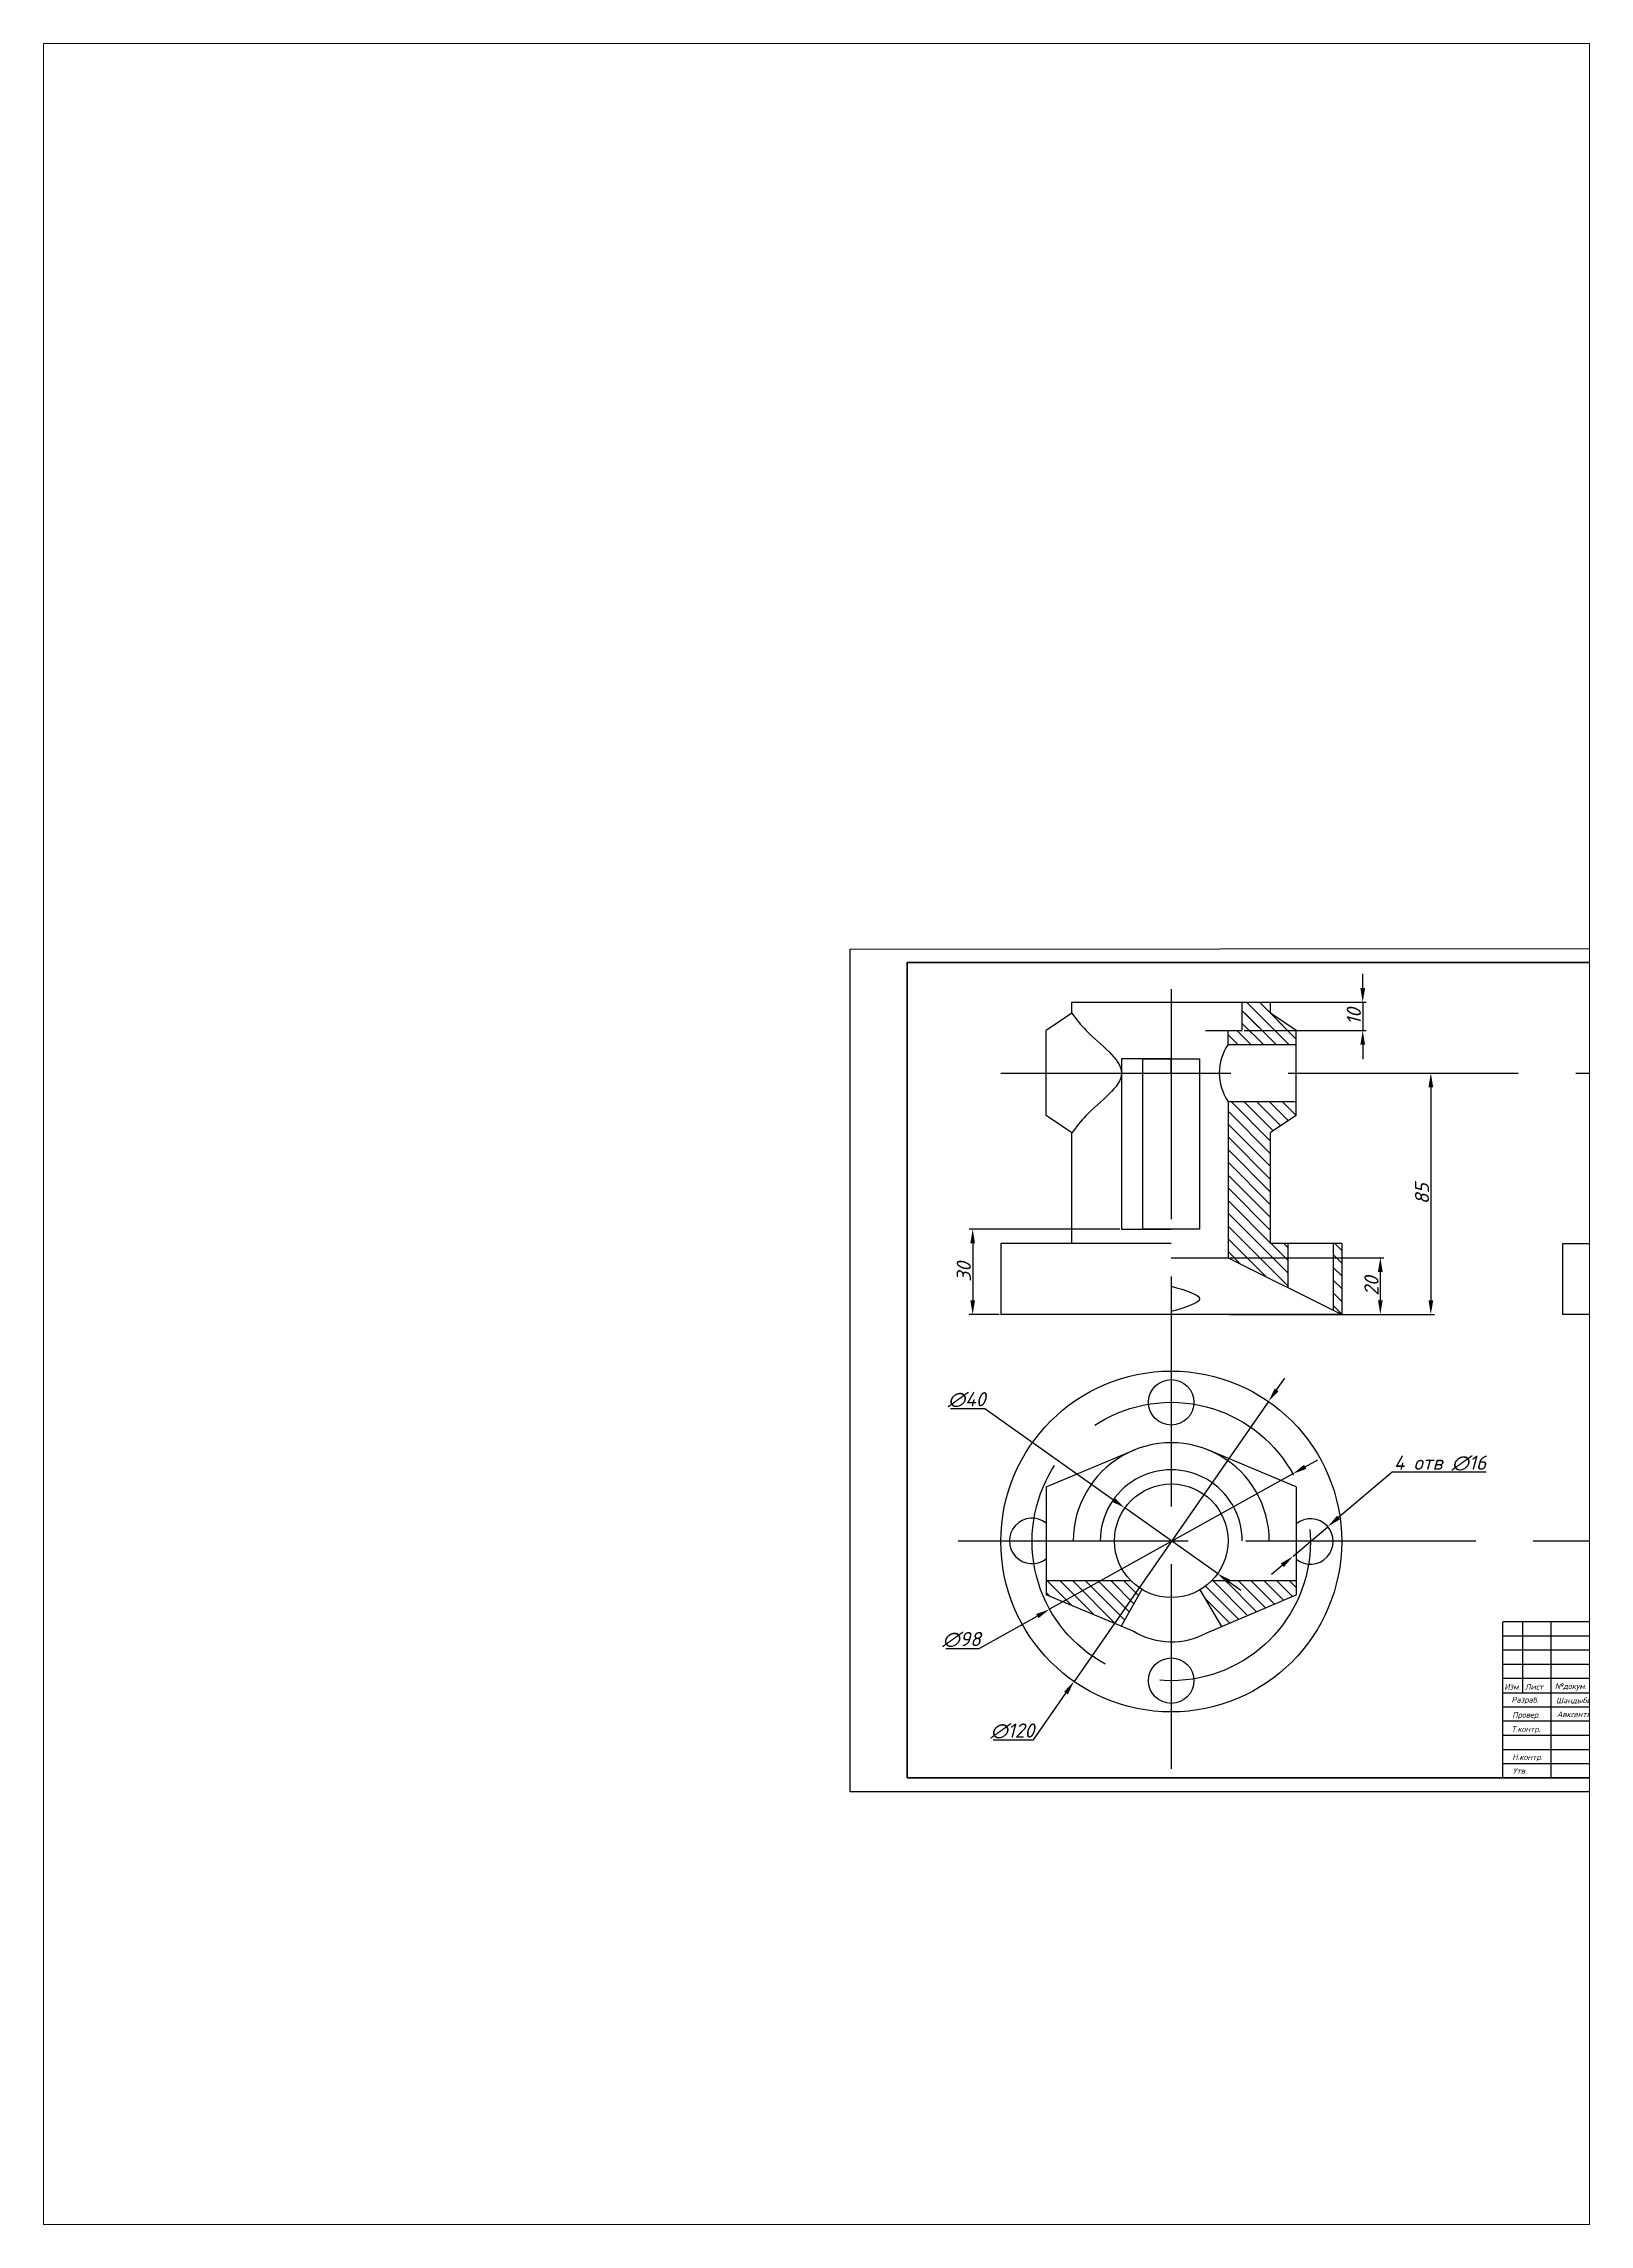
# Paper-space layout 'Лист2' of a CAD drawing. Header units: millimetres. Extents: x 0 to 209, y 0 to 296.
# The model-space entities are those that its viewports show. They can reach past a viewport. Long polylines and large blocks are cut down to what shows.
import ezdxf

# ---------------------------------------------------------------- set-up
doc = ezdxf.new("R2010")
doc.units = ezdxf.units.MM
doc.linetypes.add('ACAD_ISO02W100', pattern=[15, 12, -3])
for name, color, linetype in [('Вспомогат', 7, 'Continuous'), ('Рамка', 7, 'Continuous'), ('Текст', 7, 'Continuous')]:
    doc.layers.add(name, color=color, linetype=linetype)
doc.styles.get("Standard").update_dxf_attribs({"font": 'isocpeui.ttf'})
doc.dimstyles.new('ISO-25', dxfattribs={"dimtxt": 5, "dimasz": 5, "dimexe": 1.25, "dimexo": 0.625, "dimtad": 1, "dimtoh": 1, "dimdec": 0, "dimtxsty": 'Standard', "dimcen": 0, "dimadec": 0, "dimazin": 0, "dimtfac": 1, "dimtdec": 0, "dimtmove": 0, "dimatfit": 3, "dimfxl": 1, "dimarcsym": 0})

# ---------------------------------------------------------------- blocks, each defined once
blk = doc.blocks.new('*D53')
at = {"layer": 'Defpoints', "color": 0, "lineweight": 30, "transparency": 16777216}
for p in [(138.03, 278.01), (138.03, 268.04), (180.44, 268.04)]:
    blk.add_point(p, dxfattribs=at)
at = {"layer": 'Вспомогат', "color": 0, "lineweight": -2, "transparency": 16777216}
for p, q in [((180.44, 283.01), (180.44, 288.01)), ((138.65, 278.01), (181.69, 278.01)), ((180.44, 278.01), (180.44, 268.04)), ((138.65, 268.04), (181.69, 268.04)), ((180.44, 263.04), (180.44, 258.04))]:
    blk.add_line(p, q, dxfattribs=at)
at = {"layer": 'Вспомогат', "color": 0, "lineweight": 30, "transparency": 16777216}
for points in [[(179.61, 283.01), (181.28, 283.01), (180.44, 278.01)], [(179.61, 263.04), (181.28, 263.04), (180.44, 268.04)]]:
    blk.add_solid(points, dxfattribs=at)
at = {"layer": 'Вспомогат', "color": 0, "lineweight": 30, "transparency": 16777216, "insert": (177.32, 273.02), "char_height": 5, "attachment_point": 5, "rotation": 90}
blk.add_mtext('10', dxfattribs=at)
blk = doc.blocks.new('*D54')
at = {"layer": 'Defpoints', "color": 0, "lineweight": 30, "transparency": 16777216}
for p in [(157, 253.11), (173.03, 168.11), (204.42, 168.11)]:
    blk.add_point(p, dxfattribs=at)
at = {"layer": 'Вспомогат', "color": 0, "lineweight": -2, "transparency": 16777216}
for p, q in [((157.63, 253.11), (205.67, 253.11)), ((204.42, 248.11), (204.42, 173.11)), ((173.65, 168.11), (205.67, 168.11))]:
    blk.add_line(p, q, dxfattribs=at)
at = {"layer": 'Вспомогат', "color": 0, "lineweight": 30, "transparency": 16777216}
for points in [[(203.59, 248.11), (205.26, 248.11), (204.42, 253.11)], [(203.59, 173.11), (205.26, 173.11), (204.42, 168.11)]]:
    blk.add_solid(points, dxfattribs=at)
at = {"layer": 'Вспомогат', "color": 0, "lineweight": 30, "transparency": 16777216, "insert": (201.3, 210.61), "char_height": 5, "attachment_point": 5, "rotation": 90}
blk.add_mtext('85', dxfattribs=at)
blk = doc.blocks.new('*D55')
at = {"layer": 'Defpoints', "color": 0, "lineweight": 30, "transparency": 16777216}
for p in [(133.03, 188.11), (133.03, 168.11), (186.64, 168.11)]:
    blk.add_point(p, dxfattribs=at)
at = {"layer": 'Вспомогат', "color": 0, "lineweight": -2, "transparency": 16777216}
for p, q in [((133.65, 188.11), (187.89, 188.11)), ((186.64, 183.11), (186.64, 173.11)), ((133.65, 168.11), (187.89, 168.11))]:
    blk.add_line(p, q, dxfattribs=at)
at = {"layer": 'Вспомогат', "color": 0, "lineweight": 30, "transparency": 16777216}
for points in [[(185.81, 183.11), (187.47, 183.11), (186.64, 188.11)], [(185.81, 173.11), (187.47, 173.11), (186.64, 168.11)]]:
    blk.add_solid(points, dxfattribs=at)
at = {"layer": 'Вспомогат', "color": 0, "lineweight": 30, "transparency": 16777216, "insert": (183.52, 178.11), "char_height": 5, "attachment_point": 5, "rotation": 90}
blk.add_mtext('20', dxfattribs=at)
blk = doc.blocks.new('*D56')
at = {"layer": 'Defpoints', "color": 0, "lineweight": 30, "transparency": 16777216}
for p in [(95.53, 198.11), (43.12, 168.11), (53.03, 168.11)]:
    blk.add_point(p, dxfattribs=at)
at = {"layer": 'Вспомогат', "color": 0, "lineweight": -2, "transparency": 16777216}
for p, q in [((94.9, 198.11), (41.87, 198.11)), ((43.12, 193.11), (43.12, 173.11)), ((52.4, 168.11), (41.87, 168.11))]:
    blk.add_line(p, q, dxfattribs=at)
at = {"layer": 'Вспомогат', "color": 0, "lineweight": 30, "transparency": 16777216}
for points in [[(42.28, 193.11), (43.95, 193.11), (43.12, 198.11)], [(42.28, 173.11), (43.95, 173.11), (43.12, 168.11)]]:
    blk.add_solid(points, dxfattribs=at)
at = {"layer": 'Вспомогат', "color": 0, "lineweight": 30, "transparency": 16777216, "insert": (39.99, 183.11), "char_height": 5, "attachment_point": 5, "rotation": 90}
blk.add_mtext('30', dxfattribs=at)
blk = doc.blocks.new('*D57')
at = {"layer": 'Defpoints', "color": 0, "lineweight": 30, "transparency": 16777216}
for p in [(96.72, 100.01), (129.34, 76.87)]:
    blk.add_point(p, dxfattribs=at)
at = {"layer": 'Вспомогат', "color": 0, "lineweight": -2, "transparency": 16777216}
for p, q in [((35.26, 135), (47.39, 135)), ((47.39, 135), (92.64, 102.9)), ((129.34, 76.87), (96.72, 100.01)), ((133.42, 73.97), (137.5, 71.08))]:
    blk.add_line(p, q, dxfattribs=at)
at = {"layer": 'Вспомогат', "color": 0, "lineweight": 30, "transparency": 16777216}
for points in [[(93.12, 103.58), (92.16, 102.22), (96.72, 100.01)], [(133.9, 74.65), (132.94, 73.29), (129.34, 76.87)]]:
    blk.add_solid(points, dxfattribs=at)
at = {"layer": 'Вспомогат', "color": 0, "lineweight": 30, "transparency": 16777216, "insert": (41.01, 138.12), "char_height": 5, "attachment_point": 5}
blk.add_mtext('∅40', dxfattribs=at)
blk = doc.blocks.new('*D58')
at = {"layer": 'Defpoints', "color": 0, "lineweight": 30, "transparency": 16777216}
for p in [(155.84, 112.03), (70.22, 64.35)]:
    blk.add_point(p, dxfattribs=at)
at = {"layer": 'Вспомогат', "color": 0, "lineweight": -2, "transparency": 16777216}
for p, q in [((160.21, 114.47), (164.58, 116.9)), ((155.84, 112.03), (70.22, 64.35)), ((45.42, 50.54), (65.85, 61.92)), ((33.62, 50.54), (45.42, 50.54))]:
    blk.add_line(p, q, dxfattribs=at)
at = {"layer": 'Вспомогат', "color": 0, "lineweight": 30, "transparency": 16777216}
for points in [[(159.8, 115.19), (160.61, 113.74), (155.84, 112.03)], [(65.44, 62.65), (66.26, 61.19), (70.22, 64.35)]]:
    blk.add_solid(points, dxfattribs=at)
at = {"layer": 'Вспомогат', "color": 0, "lineweight": 30, "transparency": 16777216, "insert": (39.21, 53.67), "char_height": 5, "attachment_point": 5}
blk.add_mtext('∅98', dxfattribs=at)
blk = doc.blocks.new('*D59')
at = {"layer": 'Defpoints', "color": 0, "lineweight": 30, "transparency": 16777216}
for p in [(147.26, 137.47), (78.79, 38.92)]:
    blk.add_point(p, dxfattribs=at)
at = {"layer": 'Вспомогат', "color": 0, "lineweight": -2, "transparency": 16777216}
for p, q in [((150.12, 141.57), (152.97, 145.68)), ((147.26, 137.47), (78.79, 38.92)), ((64.5, 18.34), (75.94, 34.81)), ((50.29, 18.34), (64.5, 18.34))]:
    blk.add_line(p, q, dxfattribs=at)
at = {"layer": 'Вспомогат', "color": 0, "lineweight": 30, "transparency": 16777216}
for points in [[(149.43, 142.05), (150.8, 141.1), (147.26, 137.47)], [(75.26, 35.29), (76.62, 34.34), (78.79, 38.92)]]:
    blk.add_solid(points, dxfattribs=at)
at = {"layer": 'Вспомогат', "color": 0, "lineweight": 30, "transparency": 16777216, "insert": (57.08, 21.47), "char_height": 5, "attachment_point": 5}
blk.add_mtext('∅120', dxfattribs=at)
blk = doc.blocks.new('*D60')
at = {"layer": 'Defpoints', "color": 0, "lineweight": 30, "transparency": 16777216}
for p in [(168.12, 93.39), (155.93, 83.03)]:
    blk.add_point(p, dxfattribs=at)
at = {"layer": 'Вспомогат', "color": 0, "lineweight": -2, "transparency": 16777216}
for p, q in [((190.79, 112.65), (171.94, 96.63)), ((223.91, 112.65), (190.79, 112.65)), ((155.93, 83.03), (168.12, 93.39)), ((152.12, 79.79), (148.31, 76.56))]:
    blk.add_line(p, q, dxfattribs=at)
at = {"layer": 'Вспомогат', "color": 0, "lineweight": 30, "transparency": 16777216}
for points in [[(171.4, 97.26), (172.47, 95.99), (168.12, 93.39)], [(151.58, 80.43), (152.66, 79.16), (155.93, 83.03)]]:
    blk.add_solid(points, dxfattribs=at)
at = {"layer": 'Вспомогат', "color": 0, "lineweight": 30, "transparency": 16777216, "insert": (207.66, 115.78), "char_height": 5, "attachment_point": 5}
blk.add_mtext('4 отв ∅16', dxfattribs=at)

msp = doc.modelspace()

# ---------------------------------------------------------------- hatches: boundary and pattern name
at = {"layer": 'Вспомогат', "lineweight": 30}
h = msp.add_hatch(dxfattribs=at)
h.set_pattern_fill('ANSI31', color=256, angle=90)
h.paths.add_polyline_path([(138.03, 278.01), (138.03, 268.04), (133.03, 268.04), (133.03, 263.11), (157, 263.11), (157, 268.11), (148.03, 274.14), (148.03, 278.01)])
h = msp.add_hatch(dxfattribs=at)
h.set_pattern_fill('ANSI31', color=256, angle=90)
h.paths.add_polyline_path([(138.03, 274.14), (138.03, 268.04), (133.03, 268.04), (133.03, 263.11), (157, 263.11), (157, 268.11), (148.03, 274.14)])
h.paths.add_polyline_path([(133.03, 188.11), (154.03, 177.61), (154.03, 193.04), (148.03, 193.04), (148.03, 232.12), (157, 238.11), (157, 243.11), (133.03, 243.11)])
h = msp.add_hatch(dxfattribs=at)
h.set_pattern_fill('ANSI31', color=256, angle=90)
h.paths.add_polyline_path([(173.03, 193.04), (170.03, 193.04), (170.03, 169.61), (173.03, 168.11)])
h = msp.add_hatch(dxfattribs=at)
h.set_pattern_fill('ANSI31', color=256, angle=90)
h.set_pattern_definition([(135, (91.4576, 70.1922), (-2.24506, -2.24506), [])])
h.paths.add_polyline_path([(102.7, 71.31, -0.06329), (98.75, 74.44), (69, 74.44), (69, 69.44), (95.37, 58.42)])
h = msp.add_hatch(dxfattribs=at)
h.set_pattern_fill('ANSI31', color=256, angle=90)
h.paths.add_polyline_path([(157, 74.44), (127.31, 74.44, -0.066441), (123.14, 71.18), (130.72, 58.24), (157, 69.4)])

# ---------------------------------------------------------------- linework, layer by layer
for p, q in [((78.03, 278.01), (148.03, 278.01)), ((78.03, 274.14), (78.03, 278.01)), ((138.03, 268.04), (138.03, 278.01)), ((148.03, 274.14), (148.03, 278.01)), ((78.03, 274.14), (69, 268.11)), ((157, 268.11), (148.03, 274.14)), ((69, 238.11), (69, 268.11)), ((125.03, 268.04), (138.03, 268.04)), ((133.03, 263.11), (133.03, 268.04)), ((133.03, 263.11), (157, 263.11)), ((157, 238.11), (157, 268.11)), ((113.03, 258.11), (95.53, 258.11)), ((95.53, 258.11), (95.53, 252.11)), ((103.03, 198.11), (103.03, 258.11)), ((103.03, 258.11), (113.03, 258.11)), ((113.03, 253.11), (113.03, 258.11)), ((113.03, 258.11), (123.03, 258.11)), ((123.03, 258.11), (123.03, 198.11)), ((95.53, 252.11), (95.53, 198.11)), ((78.03, 232.04), (69, 238.11)), ((133.03, 243.11), (133.03, 188.11)), ((133.03, 243.11), (157, 243.11)), ((157, 238.11), (148.03, 232.12)), ((78.03, 193.04), (78.03, 232.04)), ((148.03, 193.04), (148.03, 232.12)), ((53.03, 193.14), (53.03, 168.11)), ((113.03, 193.04), (53.03, 193.04)), ((95.53, 198.11), (113.03, 198.11)), ((113.03, 198.11), (103.03, 198.11)), ((123.03, 198.11), (113.03, 198.11)), ((173.03, 193.04), (148.03, 193.04)), ((154.03, 193.04), (154.03, 177.61)), ((170.03, 193.04), (170.03, 169.61)), ((173.03, 193.04), (173.03, 168.11)), ((370.81, 193.01), (250.81, 193.01)), ((250.81, 193.01), (250.81, 168.11)), ((113.03, 188.11), (133.03, 188.11)), ((133.03, 188.11), (173.03, 168.11)), ((173.03, 168.11), (53.03, 168.11)), ((370.81, 168.11), (250.81, 168.11)), ((69, 107.44), (100.41, 120.58)), ((157, 107.4), (125.67, 120.54)), ((69, 107.44), (69, 69.44)), ((157, 107.4), (157, 69.4)), ((69, 74.44), (98.75, 74.44)), ((100.43, 56.3), (69, 69.44)), ((102.7, 71.31), (95.37, 58.42)), ((123.14, 71.18), (130.73, 58.22)), ((125.61, 56.07), (157, 69.4)), ((127.31, 74.44), (157.06, 74.44)), ((125.61, 56.07), (125.61, 56.07))]:
    msp.add_line(p, q, dxfattribs=at)
at = {"layer": 'Вспомогат', "linetype": 'ACAD_ISO02W100', "lineweight": 30}
for p, q in [((113.03, 282.66), (113.03, 8.19)), ((53.03, 253.11), (394.28, 253.11)), ((38.05, 88.44), (304.37, 88.44))]:
    msp.add_line(p, q, dxfattribs=at)
at = {"layer": 'Вспомогат', "lineweight": 30}
for centre, radius in [((113.03, 88.19), 60), ((113.03, 137.19), 8), ((113.03, 88.44), 20), ((113.03, 39.19), 8)]:
    msp.add_circle(centre, radius, dxfattribs=at)
at = {"layer": 'Вспомогат', "linetype": 'ACAD_ISO02W100', "lineweight": 30}
msp.add_circle((113.03, 88.19), 49, dxfattribs=at)
at = {"layer": 'Вспомогат', "lineweight": 30}
for centre, radius, start, end in [((147.62, 253.11), 17.69, 145.57863, 214.42138), ((113.03, 88.44), 34.5, 0.00076, 180.00076), ((113.03, 88.44), 25, 0.00076, 180.00076), ((113.03, 88.44), 25, 0.00076, 180.00076), ((64.03, 88.39), 8, 51.58382, 308.41618), ((162.03, 88.21), 8, 231.05446, 128.94554), ((113.12, 78.94), 26.06, 238.95968, 298.64303)]:
    msp.add_arc(centre, radius, start, end, dxfattribs=at)
for points in [[(78.03, 274.14), (83.03, 268.11), (95.53, 253.11), (83.03, 238.11), (78.03, 232.04)], [(113.03, 178.11), (123.03, 173.61), (113.03, 169.11)]]:
    msp.add_spline(points, degree=3, dxfattribs=at)
at = {"layer": 'Рамка'}
for p, q in [((-0.01, 296.69), (419.7, 297.18)), ((0.02, 0.02), (-0.01, 296.69)), ((419.98, 0.04), (0.02, 0.04))]:
    msp.add_line(p, q, dxfattribs=at)
at = {"layer": 'Рамка', "lineweight": 30}
for p, q in [((229.64, 59.9), (229.64, 5)), ((229.64, 55), (294.62, 55)), ((229.92, 60), (414.92, 60)), ((236.64, 59.97), (236.64, 34.9)), ((246.62, 59.97), (246.62, 5.07)), ((229.61, 50.01), (294.58, 50.01)), ((229.6, 45.01), (414.64, 45.01)), ((229.67, 40.08), (294.64, 40.08)), ((229.6, 34.96), (294.57, 34.96)), ((229.56, 25.04), (294.53, 25.04)), ((229.67, 30.03), (294.64, 30.03)), ((229.56, 20.05), (414.69, 20.05)), ((229.5, 14.99), (294.47, 14.99)), ((229.63, 10), (294.6, 10)), ((229.64, 5), (294.62, 5))]:
    msp.add_line(p, q, dxfattribs=at)
at = {"layer": 'Рамка', "lineweight": 200}
msp.add_lwpolyline([(20, 5), (414.7, 5), (414.7, 292), (20, 292)], close=True, dxfattribs=at)

# ---------------------------------------------------------------- texts
at = {"layer": 'Текст', "lineweight": 30}
for s, p in [('Изм.', (230.29, 36.04)), ('Разраб.', (232.79, 31.47)), ('Лист', (237.57, 36.04)), ('№докум.', (248.08, 36.25)), ('Шандыбина', (248.5, 31.26)), ('Провер.', (233.1, 26.17)), ('Т.контр.', (232.79, 21.18)), ('Авксентьева', (248.81, 26.37)), ('Н.контр.', (233.1, 11.3)), ('Утв.', (233.31, 6.42))]:
    msp.add_text(s, height=2, dxfattribs=at).set_placement(p)

# ---------------------------------------------------------------- dimensions: what is measured, and where the dimension line sits
at = {"layer": 'Вспомогат', "lineweight": 30}
for base, p1, p2, picture, middle in [((180.44, 268.04), (138.03, 278.01), (138.03, 268.04), '*D53', (177.32, 273.02)), ((204.42, 168.11), (157, 253.11), (173.03, 168.11), '*D54', (201.3, 210.61)), ((43.12, 168.11), (95.53, 198.11), (53.03, 168.11), '*D56', (39.99, 183.11))]:
    dim = msp.add_linear_dim(base=base, p1=p1, p2=p2, angle=90, dimstyle='ISO-25', dxfattribs=at)
    dim.commit()
    dim.dimension.update_dxf_attribs({"geometry": picture, "text_midpoint": middle})
dim = msp.add_linear_dim(base=(186.64, 168.11), p1=(133.03, 188.11), p2=(133.03, 168.11), angle=90, dimstyle='ISO-25', dxfattribs=at)
dim.commit()
dim.dimension.update_dxf_attribs({"geometry": '*D55', "text_midpoint": (186.64, 178.11), "dimtype": 160})
for p1, p2, picture, middle in [((129.34, 76.87), (96.72, 100.01), '*D57', (41.01, 135)), ((147.26, 137.47), (78.79, 38.92), '*D59', (57.08, 18.34)), ((155.84, 112.03), (70.22, 64.35), '*D58', (39.21, 50.54))]:
    dim = msp.add_diameter_dim_2p(p1=p1, p2=p2, dimstyle='ISO-25', dxfattribs=at)
    dim.commit()
    dim.dimension.update_dxf_attribs({"geometry": picture, "text_midpoint": middle, "dimtype": 163})
dim = msp.add_diameter_dim_2p(p1=(155.93, 83.03), p2=(168.12, 93.39), text='4 отв <>', dimstyle='ISO-25', dxfattribs=at)
dim.commit()
dim.dimension.update_dxf_attribs({"geometry": '*D60', "text_midpoint": (207.66, 112.65), "dimtype": 163})

psp = doc.layouts.new('Лист2')

# ---------------------------------------------------------------- viewports
at = {"layer": '0'}
psp.add_viewport(center=(104.69, 148.19), size=(209.51, 295.545), view_center_point=(-11.86, 231.66), view_height=767.735, dxfattribs=at)

doc.saveas('drawing.dxf')
